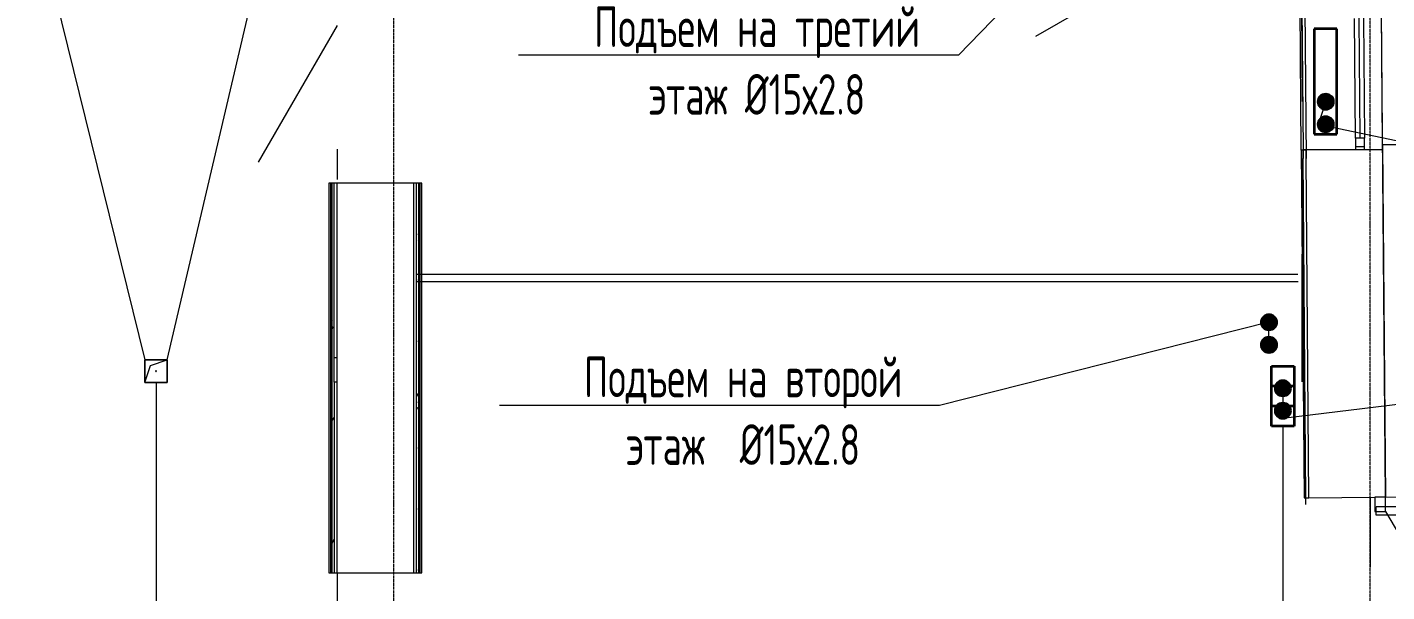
# Model space of a CAD drawing. Header units: millimetres. Extents: x -3929 to 624051, y 52832 to 514950.
# Drawn here: x 219364 to 228415, y 183574 to 187333 of the extents above; entities that cross this region are included whole.
import ezdxf
from ezdxf import colors
from ezdxf.entities.mleader import LeaderData, LeaderLine
from ezdxf.enums import TextEntityAlignment as Align
from ezdxf.math import Vec2, Vec3

# ---------------------------------------------------------------- set-up
doc = ezdxf.new("R2010")
doc.units = ezdxf.units.MM
for name, pattern in [('ADSK_Линия сетки', [25, 20, -2.5, 0, -2.5]), ('ADSK_Штриховая_ш2 п1', [3, 2, -1]), ('ADSK_Штриховая_ш3 п1_5', [4.5, 3, -1.5])]:
    doc.linetypes.add(name, pattern=pattern)
for name, color, linetype, lineweight in [('_ Окна', 7, 'Continuous', 9), ('Двери', 7, 'Continuous', 9), ('Обобщенные модели', 7, 'Continuous', 18), ('ОВ-О-Оборудование', 32, 'Continuous', 35), ('ОВ-ТЕКСТ', 7, 'Continuous', 25), ('Окна', 7, 'Continuous', 9), ('Оси', 253, 'Continuous', 9), ('Перекрытие', 7, 'Continuous', 18), ('Стены внутренние', 7, 'Continuous', 18), ('Стены наружные', 7, 'Continuous', 18), ('Стены несущие', 7, 'Continuous', 30), ('Стены отделка', 7, 'Continuous', 30), ('Стены штриховка', 7, 'Continuous', 9)]:
    doc.layers.add(name, color=color, linetype=linetype, lineweight=lineweight)
doc.layers.add('Линии', color=7, linetype='Continuous', lineweight=9, true_color=0x00a600)
doc.layers.add('стояки', color=7, linetype='Continuous')
doc.layers.add('т21.4', color=142, linetype='Continuous')
for name, color, linetype, true_color in [('т11.4', 7, 'Continuous', 0xd600d6), ('т11.5', 7, 'Continuous', 0x750000), ('т21.5', 7, 'Continuous', 0x000061)]:
    doc.layers.add(name, color=color, linetype=linetype, true_color=true_color)
doc.styles.add('GOST 2.304', font='CS_Gost2304.shx')
doc.styles.add('СТИЛЬ', font='simplex.shx', dxfattribs={"width": 0.65})

# ---------------------------------------------------------------- blocks, each defined once
blk = doc.blocks.new('*U2880')
at = {"layer": 'ОВ-О-Оборудование', "color": 32, "ltscale": 0.1, "true_color": 0xcd6928}
for p, q in [((350, 75), (-350, 75)), ((-350, 75), (-350, -75)), ((350, -75), (350, 75)), ((-350, -75), (350, -75))]:
    blk.add_line(p, q, dxfattribs=at)
at = {"layer": 'ОВ-О-Оборудование', "color": 32, "lineweight": 0, "ltscale": 10, "true_color": 0xcd6928, "style": 'GOST 2.304'}
blk.add_attdef('Маркировка', text='', height=180, dxfattribs=at).set_placement((0, -90), align=Align.CENTER)
blk = doc.blocks.new('*U2945')
at = {"layer": 'ОВ-О-Оборудование', "color": 32, "ltscale": 0.1, "true_color": 0xcd6928}
for p, q in [((200, 75), (-200, 75)), ((-200, 75), (-200, -75)), ((-66.7, 75), (-66.7, -75)), ((66.7, 75), (66.7, -75)), ((200, -75), (200, 75)), ((-200, -75), (200, -75))]:
    blk.add_line(p, q, dxfattribs=at)
blk = doc.blocks.new('1 этаж')
at = {"layer": '_ Окна', "color": 253, "lineweight": 5}
for p, q in [((418968.8, -222823.8), (418975.3, -223621.7)), ((419005.3, -223621.5), (418945.3, -223622)), ((418945.3, -223622), (418945.9, -223698)), ((419005.9, -223697.5), (419005.3, -223621.5)), ((418945.7, -223678), (419005.7, -223677.5)), ((418945.9, -223698), (419005.9, -223697.5))]:
    blk.add_line(p, q, dxfattribs=at)
at = {"layer": 'Двери', "color": 253, "lineweight": 5}
for p, q in [((417725, -222420.3), (416815.7, -222945.3)), ((412165.7, -222871.6), (411640.7, -223780.9)), ((419144.6, -226011.5), (419074.6, -226012)), ((419074.6, -226012), (419075.4, -226107)), ((419145.4, -226106.5), (419144.6, -226011.5)), ((419075.4, -226107), (419145.4, -226106.5)), ((419145.4, -226106.5), (419447, -226619.3))]:
    blk.add_line(p, q, dxfattribs=at)
at = {"layer": 'Линии', "color": 253, "lineweight": 5}
for p, q in [((418598.7, -223696.3), (419118.7, -223696.3)), ((410960.7, -225247.8), (410960.7, -227157.8))]:
    blk.add_line(p, q, dxfattribs=at)
at = {"layer": 'Линии', "color": 253, "linetype": 'ADSK_Штриховая_ш3 п1_5', "lineweight": 5}
for p, q in [((412695.7, -224527.8), (418563.6, -224527.8)), ((418563.6, -224577.8), (412695.7, -224577.8)), ((419081.9, -226075.8), (419081.2, -226128.8)), ((419725, -226075.8), (419081.9, -226075.8)), ((419081.2, -226128.8), (419724.3, -226128.8))]:
    blk.add_line(p, q, dxfattribs=at)
at = {"layer": 'Обобщенные модели', "color": 253, "lineweight": 5}
for p, q in [((410885.7, -225247.8), (410885.7, -225097.8)), ((410885.7, -225097.8), (411035.7, -225097.8)), ((411035.7, -225097.8), (410885.7, -225097.8)), ((410885.7, -225097.8), (410885.7, -225247.8)), ((410885.7, -225247.8), (410923.2, -225135.3)), ((410923.2, -225135.3), (411035.7, -225097.8)), ((411035.7, -225097.8), (411035.7, -225247.8)), ((411035.7, -225247.8), (411035.7, -225097.8)), ((411035.7, -225247.8), (410885.7, -225247.8)), ((410885.7, -225247.8), (411035.7, -225247.8))]:
    blk.add_line(p, q, dxfattribs=at)
for start, end in [(0, 180), (180, 0), (60, 165), (195, 270), (300, 0)]:
    blk.add_arc((410960.7, -225172.8), 2.5, start, end, dxfattribs=at)
at = {"layer": 'Окна', "color": 253, "lineweight": 5}
for p, q in [((418945.3, -223622), (418938.8, -222824)), ((418998.8, -222823.5), (419005.3, -223621.5)), ((418945.3, -223622), (418945.9, -223698)), ((419005.9, -223697.5), (419005.3, -223621.5)), ((418945.9, -223698), (419005.9, -223697.5))]:
    blk.add_line(p, q, dxfattribs=at)
at = {"layer": 'Оси', "color": 253, "linetype": 'ADSK_Линия сетки', "lineweight": 5}
for p, q in [((412544.4, -258178.1), (412544.4, -209603.6)), ((419044.4, -258178.1), (419044.4, -209603.6))]:
    blk.add_line(p, q, dxfattribs=at)
at = {"layer": 'Перекрытие', "color": 253, "lineweight": 5}
for p, q in [((409755.9, -220502.9), (410885.7, -225097.8)), ((411035.7, -225097.8), (412110.7, -220502.9)), ((412165.7, -223695.8), (412165.7, -223896.6)), ((418590.2, -225242.7), (418590.2, -224394.1)), ((418614.9, -226059.6), (418614.6, -226015.7)), ((419044.4, -226012.3), (419044.4, -226478.5)), ((412165.7, -226514.3), (412165.7, -227075.8))]:
    blk.add_line(p, q, dxfattribs=at)
at = {"layer": 'Стены внутренние', "color": 253, "lineweight": 5}
for p, q in [((418593.3, -223377), (418588.2, -222750.9)), ((418594, -223377), (418593.3, -223377))]:
    blk.add_line(p, q, dxfattribs=at)
at = {"layer": 'Стены внутренние', "color": 253, "linetype": 'Continuous', "lineweight": 5}
for p, q in [((412695.7, -224261), (412699.6, -224261)), ((412710.7, -224296.9), (412706, -224305)), ((412695.7, -224565.8), (412699.6, -224565.8)), ((412135.5, -224840.7), (412130.7, -224832.4)), ((412140.4, -224878.3), (412130.7, -224895.1)), ((412695.7, -224972.2), (412699.6, -224972.2)), ((412705.6, -225321.9), (412695.7, -225338.9)), ((412695.7, -225378.6), (412699.6, -225378.6)), ((412710.7, -225430.6), (412701.1, -225414)), ((412145.7, -225478.8), (412133.6, -225499.7)), ((412695.7, -225683.4), (412699.6, -225683.4)), ((412695.7, -226089.8), (412699.6, -226089.8)), ((412145.7, -226291.6), (412130.7, -226317.5)), ((412695.7, -226496.2), (412699.6, -226496.2))]:
    blk.add_line(p, q, dxfattribs=at)
at = {"layer": 'Стены наружные', "color": 253, "lineweight": 5}
for p, q in [((418584.6, -223700.9), (418577, -222750.9)), ((418589, -222750.8), (418596.6, -223700.8)), ((419126.4, -223666.5), (419119.2, -222776.6))]:
    blk.add_line(p, q, dxfattribs=at)
at = {"layer": 'Стены несущие', "color": 253, "lineweight": 5}
for p, q in [((418608.3, -222756.7), (418616.4, -223756.7)), ((419144.6, -226011.5), (419118.5, -222777.6)), ((418616.4, -223756.7), (418617.1, -223756.7)), ((418635.4, -226015.6), (418617.1, -223756.7)), ((412165.7, -226514.3), (412165.7, -223921.6)), ((412675.7, -223921.6), (412165.7, -223921.6)), ((412675.7, -223921.6), (412675.7, -226514.3)), ((418635.4, -226015.6), (419074.6, -226012)), ((412165.7, -226514.3), (412675.7, -226514.3))]:
    blk.add_line(p, q, dxfattribs=at)
at = {"layer": 'Стены отделка', "color": 253, "lineweight": 5}
for p, q in [((418616.6, -223700.7), (418584.6, -223700.9)), ((418584.6, -223700.9), (418603.4, -226015.8)), ((418596.6, -223700.8), (418597.1, -223756.8)), ((418617.1, -223756.7), (418616.6, -223700.7)), ((419276.4, -223665.3), (419126.4, -223666.5)), ((419126.4, -223666.5), (419145.3, -226011.5)), ((412165.7, -223921.6), (412110.7, -223921.6)), ((412110.7, -223921.6), (412110.7, -226514.3)), ((412145.7, -225246.6), (412145.7, -223921.6)), ((412730.7, -223921.6), (412675.7, -223921.6)), ((412730.7, -226514.3), (412730.7, -223921.6)), ((412145.7, -225081.5), (412165.7, -225081.5)), ((412165.7, -225246.6), (412145.7, -225246.6)), ((418603.4, -226015.8), (418635.4, -226015.6)), ((419145.3, -226011.5), (419295.3, -226010.2)), ((412110.7, -226514.3), (412165.7, -226514.3)), ((412675.7, -226514.3), (412730.7, -226514.3))]:
    blk.add_line(p, q, dxfattribs=at)
at = {"layer": 'Стены штриховка', "color": 253, "lineweight": 5}
for p, q in [((418586.6, -223700.9), (418605.4, -226015.8)), ((418615.4, -226015.7), (418597.1, -223756.8)), ((412121.7, -223921.6), (412121.7, -226514.3)), ((412130.7, -223921.6), (412130.7, -226514.3)), ((412695.7, -226514.3), (412695.7, -223921.6)), ((412710.7, -226514.3), (412710.7, -223921.6)), ((412719.7, -226514.3), (412719.7, -223921.6)), ((412145.7, -225246.6), (412145.7, -226514.3))]:
    blk.add_line(p, q, dxfattribs=at)

msp = doc.modelspace()

# ---------------------------------------------------------------- hatches: boundary and pattern name
at = {"layer": 'т11.4', "lineweight": 40}
h = msp.add_hatch(color=256, dxfattribs=at)
h.dxf.hatch_style = 1
h.paths.add_polyline_path([(227958.913, 186836.422, 1), (228058.913, 186836.422, 1)])
h = msp.add_hatch(color=256, dxfattribs=at)
h.dxf.hatch_style = 1
h.paths.add_polyline_path([(227773.108, 184779.029, 1), (227673.108, 184779.029, 1)])
at = {"layer": 'т11.5', "lineweight": 40}
h = msp.add_hatch(color=256, dxfattribs=at)
h.dxf.hatch_style = 1
h.paths.add_polyline_path([(227680.874, 185217.939, 1), (227580.874, 185217.939, 1)])
at = {"layer": 'т21.4', "linetype": 'ADSK_Штриховая_ш2 п1', "lineweight": 40, "ltscale": 50}
h = msp.add_hatch(color=256, dxfattribs=at)
h.dxf.hatch_style = 1
h.paths.add_polyline_path([(227958.913, 186686.422, 1), (228058.913, 186686.422, 1)])
h = msp.add_hatch(color=256, dxfattribs=at)
h.dxf.hatch_style = 1
h.paths.add_polyline_path([(227773.108, 184929.029, 1), (227673.108, 184929.029, 1)])
at = {"layer": 'т21.5', "linetype": 'ADSK_Штриховая_ш2 п1', "lineweight": 40, "ltscale": 50}
h = msp.add_hatch(color=256, dxfattribs=at)
h.dxf.hatch_style = 1
h.paths.add_polyline_path([(227680.874, 185367.939, 1), (227580.874, 185367.939, 1)])

# ---------------------------------------------------------------- linework, layer by layer
at = {"layer": 'стояки', "color": 7, "lineweight": 15}
msp.add_lwpolyline([(227722.607, 184676.87), (227722.607, 183146.054), (229213.301, 181802.029)], dxfattribs=at)
at = {"layer": 'т11.4', "lineweight": 40}
for centre in [(228008.913, 186836.422), (227723.108, 184779.029)]:
    msp.add_circle(centre, 50, dxfattribs=at)
at = {"layer": 'т11.5', "lineweight": 40}
msp.add_circle((227630.874, 185217.939), 50, dxfattribs=at)
at = {"layer": 'т21.4', "lineweight": 40, "ltscale": 50}
for centre in [(228008.913, 186686.422), (227723.108, 184929.029)]:
    msp.add_circle(centre, 50, dxfattribs=at)
at = {"layer": 'т21.5', "lineweight": 40, "ltscale": 50}
msp.add_circle((227630.874, 185367.939), 50, dxfattribs=at)

# ---------------------------------------------------------------- block references
at = {"layer": 'ОВ-О-Оборудование', "ltscale": 10, "rotation": 89.99999999999993}
msp.add_blockref('*U2880', (228006.549, 186971.491), dxfattribs=at)
at = {"layer": 'ОВ-О-Оборудование', "ltscale": 10, "xscale": -1, "rotation": 270}
msp.add_blockref('*U2945', (227722.607, 184876.87), dxfattribs=at)
at = {"layer": 'стояки', "color": 5, "lineweight": 40}
msp.add_blockref('1 этаж', (-190738.98, 410215.433), dxfattribs=at)

# ---------------------------------------------------------------- leaders
at = {"layer": 'ОВ-ТЕКСТ', "color": 7}
ml = msp.add_multileader_mtext('Standard', dxfattribs=at)
ml.set_content('\\A1;Подъем на третий этаж %%C15х2.8 ', color=7, style='СТИЛЬ')
ml.set_leader_properties(color=7, lineweight=18)
ml.build(insert=Vec2(0, 0))
ml.multileader.update_dxf_attribs({"text_left_attachment_type": 6, "text_right_attachment_type": 6, "dogleg_length": 0.36, "arrow_head_size": 0.126})
ctx = ml.context
ctx.base_point, ctx.char_height, ctx.arrow_head_size, ctx.landing_gap_size, ctx.plane_origin = Vec3(222881.129, 187146.345), 270, 0.126, 0.063, Vec3(252633.102, 178918.871)
ctx.left_attachment, ctx.right_attachment, ctx.text_align_type = 6, 6, 1
notes = []
notes.append((ctx, [(1, (1, 1, 0), (225564.15, 187146.345), (-1, 0), 0.252, [(1, [(227736.521, 189547.977), (227736.521, 189397.977)], 0, [])])]))
ctx.mtext.insert, ctx.mtext.width, ctx.mtext.defined_height, ctx.mtext.alignment, ctx.mtext.flow_direction = Vec3(224222.514, 187470.345), 2900.40337, 1165.442, 2, 5
ml = msp.add_multileader_mtext('Standard', dxfattribs=at)
ml.set_content('\\A1;Подъем из подвала %%C15х2.8 ', color=7, style='СТИЛЬ')
ml.set_leader_properties(color=7, lineweight=18)
ml.build(insert=Vec2(0, 0))
ml.multileader.update_dxf_attribs({"text_left_attachment_type": 6, "text_right_attachment_type": 6, "dogleg_length": 0.36, "arrow_head_size": 0.126})
ctx = ml.context
ctx.base_point, ctx.char_height, ctx.arrow_head_size, ctx.landing_gap_size, ctx.plane_origin = Vec3(230890.436, 186075.77), 270, 0.126, 0.063, Vec3(252382.012, 176310.183)
ctx.left_attachment, ctx.right_attachment, ctx.text_align_type = 6, 6, 1
notes.append((ctx, [(0, (1, 1, 0), (230890.184, 186075.77), (1, 0), 0.252, [(1, [(228008.913, 186836.422), (227958.913, 186686.422)], 0, [])])]))
ctx.mtext.insert, ctx.mtext.width, ctx.mtext.defined_height, ctx.mtext.alignment, ctx.mtext.flow_direction = Vec3(232215.106, 186399.77), 2900.40337, 1165.442, 2, 5
ml = msp.add_multileader_mtext('Standard', dxfattribs=at)
ml.set_content('\\A1;Подъем на второй этаж  %%C15х2.8 ', color=7, style='СТИЛЬ')
ml.set_leader_properties(color=7, lineweight=18)
ml.build(insert=Vec2(0, 0))
ml.multileader.update_dxf_attribs({"text_left_attachment_type": 6, "text_right_attachment_type": 6, "dogleg_length": 0.36, "arrow_head_size": 0.126})
ctx = ml.context
ctx.base_point, ctx.char_height, ctx.arrow_head_size, ctx.landing_gap_size, ctx.plane_origin = Vec3(222822.262, 184814.935), 270, 0.126, 0.063, Vec3(240889.195, 175805.781)
ctx.left_attachment, ctx.right_attachment, ctx.text_align_type = 6, 6, 1
notes.append((ctx, [(1, (1, 1, 0), (225438.425, 184814.935), (-1, 0), 0.252, [(0, [(227630.874, 185217.939), (227630.874, 185367.939)], 0, [])])]))
ctx.mtext.insert, ctx.mtext.width, ctx.mtext.defined_height, ctx.mtext.alignment, ctx.mtext.flow_direction = Vec3(224130.218, 185138.935), 2900.40337, 1165.442, 2, 5
ml = msp.add_multileader_mtext('Standard', dxfattribs=at)
ml.set_content('\\A1;Подъем из подвала %%C15х2.8 ', color=7, style='СТИЛЬ')
ml.set_leader_properties(color=7, lineweight=18)
ml.build(insert=Vec2(0, 0))
ml.multileader.update_dxf_attribs({"text_left_attachment_type": 6, "text_right_attachment_type": 6, "dogleg_length": 0.36, "arrow_head_size": 0.126})
ctx = ml.context
ctx.base_point, ctx.char_height, ctx.arrow_head_size, ctx.landing_gap_size, ctx.plane_origin = Vec3(230687.579, 185094.518), 270, 0.126, 0.063, Vec3(252740.335, 174299.923)
ctx.left_attachment, ctx.right_attachment, ctx.text_align_type = 6, 6, 1
notes.append((ctx, [(0, (1, 1, 0), (230687.327, 185094.518), (1, 0), 0.252, [(1, [(227723.108, 184929.029), (227723.108, 184729.029)], 0, [])])]))
ctx.mtext.insert, ctx.mtext.width, ctx.mtext.defined_height, ctx.mtext.alignment, ctx.mtext.flow_direction = Vec3(232012.25, 185418.518), 2900.40337, 1165.442, 2, 5
for ctx, leaders in notes:
    for number, flags, end, landing, length, lines in leaders:
        leader = LeaderData()
        leader.index, (leader.has_last_leader_line, leader.has_dogleg_vector, leader.attachment_direction) = number, flags
        leader.last_leader_point, leader.dogleg_vector, leader.dogleg_length = Vec3(end), Vec3(landing), length
        for number, points, colour, breaks in lines:
            line = LeaderLine()
            line.index, line.vertices, line.color, line.breaks = number, Vec3.list(points), colors.encode_raw_color(colour), breaks
            leader.lines.append(line)
        ctx.leaders.append(leader)

doc.saveas('drawing.dxf')
